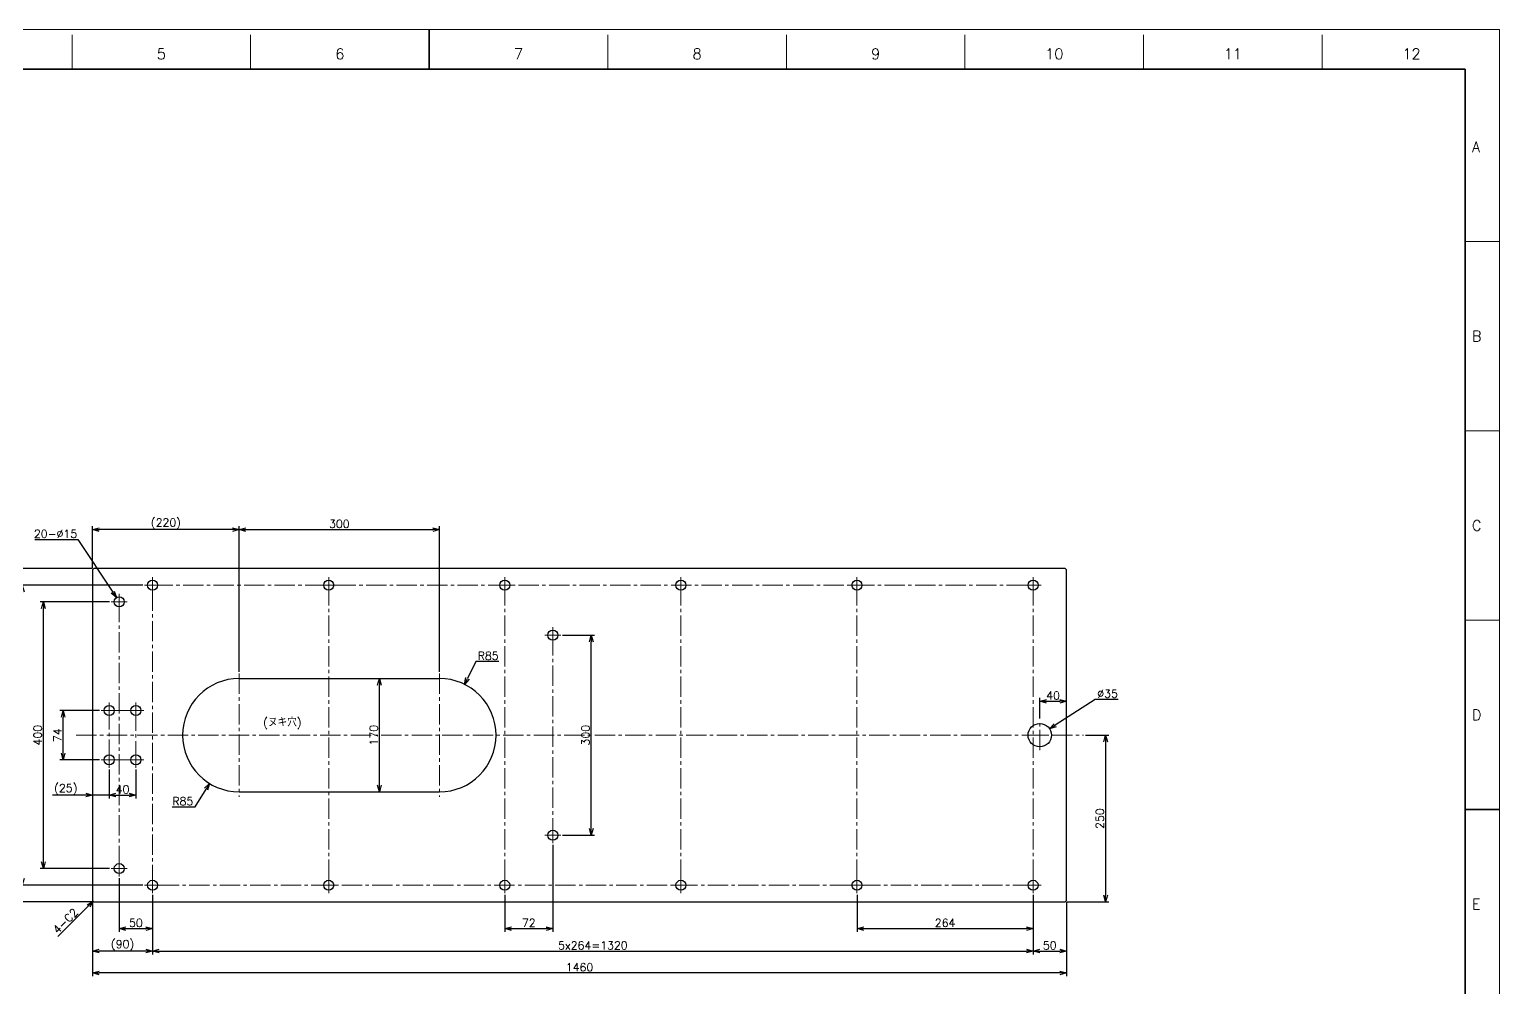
# Model space of a CAD drawing. Header units: millimetres. Extents: x 0 to 3313, y -19 to 2332.
# Drawn here: x 1109 to 3313, y 895 to 2332 of the extents above; entities that cross this region are included whole.
import ezdxf
from ezdxf.enums import TextEntityAlignment as Align

# ---------------------------------------------------------------- set-up
doc = ezdxf.new("R2010")
doc.units = ezdxf.units.MM
doc.header["$LTSCALE"] = 1.6
doc.header["$PDMODE"] = 99
doc.header["$PDSIZE"] = 1
doc.linetypes.add('CENTER2', pattern=[28.575, 19.05, -3.175, 3.175, -3.175])
for name, color, linetype, lineweight in [('05_CENTER', 4, 'CENTER2', 13), ('08_DIM', 3, 'Continuous', 13), ('90_FRAME', 5, 'Continuous', 35)]:
    doc.layers.add(name, color=color, linetype=linetype, lineweight=lineweight)
doc.layers.add('91_BLANK', color=5, linetype='Continuous', lineweight=0, plot=False)
doc.styles.add('KSS_TXT', font='txt.shx', dxfattribs={"bigfont": 'extfont2.shx'})
doc.dimstyles.new('KSS_DIM', dxfattribs={"dimscale": 4, "dimtxt": 3, "dimasz": 2.5, "dimexe": 1.25, "dimexo": 0.625, "dimtad": 1, "dimdsep": 46, "dimtxsty": 'KSS_TXT', "dimblk": 'OPEN30', "dimcen": 0, "dimazin": 2, "dimtfac": 0.75, "dimtmove": 0, "dimatfit": 3, "dimldrblk": 'OPEN30', "dimfxl": 1.25, "dimtolj": 1, "dimarcsym": 0})
doc.dimstyles.new('KSS_DIM$3', dxfattribs={"dimscale": 4, "dimtxt": 3, "dimasz": 2.5, "dimexe": 1.25, "dimexo": 0.625, "dimtad": 1, "dimtih": 1, "dimtoh": 1, "dimdsep": 46, "dimtxsty": 'KSS_TXT', "dimblk": 'OPEN30', "dimcen": 0, "dimazin": 2, "dimtfac": 0.75, "dimtofl": 0, "dimtmove": 0, "dimatfit": 3, "dimldrblk": 'OPEN30', "dimfxl": 1.25, "dimtolj": 1, "dimarcsym": 0})
doc.dimstyles.new('KSS_DIM$4', dxfattribs={"dimscale": 4, "dimtxt": 3, "dimasz": 2.5, "dimexe": 1.25, "dimexo": 0.625, "dimtad": 1, "dimtih": 1, "dimtoh": 1, "dimdsep": 46, "dimtxsty": 'KSS_TXT', "dimblk": 'OPEN30', "dimcen": 0, "dimse1": 1, "dimazin": 2, "dimtfac": 0.75, "dimtofl": 0, "dimtmove": 0, "dimatfit": 3, "dimldrblk": 'OPEN30', "dimfxl": 1.25, "dimtolj": 1, "dimarcsym": 0})

# ---------------------------------------------------------------- blocks, each defined once
blk = doc.blocks.new('_Open30')
at = {"color": 0, "linetype": 'ByBlock', "lineweight": -2}
for p, q in [((-1, 0.27), (0, 0)), ((0, 0), (-1, -0.27)), ((0, 0), (-1, 0))]:
    blk.add_line(p, q, dxfattribs=at)
blk = doc.blocks.new('*D145')
at = {"layer": '08_DIM', "color": 0, "lineweight": -2, "transparency": 16777216}
for p, q in [((1213.9, 1310.2), (1154.4, 1310.2)), ((1159.4, 1246.2), (1159.4, 1300.2)), ((1213.9, 1236.2), (1154.4, 1236.2))]:
    blk.add_line(p, q, dxfattribs=at)
at = {"layer": 'Defpoints', "color": 0, "transparency": 16777216}
for p in [(1159.4, 1310.2), (1216.4, 1310.2), (1216.4, 1236.2)]:
    blk.add_point(p, dxfattribs=at)
at = {"layer": '08_DIM', "color": 0, "lineweight": -2, "transparency": 16777216, "xscale": 10, "yscale": 10, "zscale": 10}
for p, rotation in [((1159.4, 1310.2), 90), ((1159.4, 1236.2), 270)]:
    blk.add_blockref('_Open30', p, dxfattribs=dict(at, rotation=rotation))
at = {"layer": '08_DIM', "color": 0, "transparency": 16777216, "insert": (1150.9, 1273.2), "char_height": 12, "attachment_point": 5, "rotation": 90, "style": 'KSS_TXT'}
blk.add_mtext('\\A1;74', dxfattribs=at)
blk = doc.blocks.new('*D146')
at = {"layer": '08_DIM', "color": 0, "lineweight": -2, "transparency": 16777216}
for p, q in [((1228.9, 1473.2), (1124.7, 1473.2)), ((1129.7, 1083.2), (1129.7, 1463.2)), ((1228.9, 1073.2), (1124.7, 1073.2))]:
    blk.add_line(p, q, dxfattribs=at)
at = {"layer": 'Defpoints', "color": 0, "transparency": 16777216}
for p in [(1129.7, 1473.2), (1231.4, 1473.2), (1231.4, 1073.2)]:
    blk.add_point(p, dxfattribs=at)
at = {"layer": '08_DIM', "color": 0, "lineweight": -2, "transparency": 16777216, "xscale": 10, "yscale": 10, "zscale": 10}
for p, rotation in [((1129.7, 1473.2), 90), ((1129.7, 1073.2), 270)]:
    blk.add_blockref('_Open30', p, dxfattribs=dict(at, rotation=rotation))
at = {"layer": '08_DIM', "color": 0, "transparency": 16777216, "insert": (1121.2, 1273.2), "char_height": 12, "attachment_point": 5, "rotation": 90, "style": 'KSS_TXT'}
blk.add_mtext('\\A1;400', dxfattribs=at)
blk = doc.blocks.new('*D147')
at = {"layer": '08_DIM', "color": 0, "lineweight": -2, "transparency": 16777216}
for p, q in [((1278.9, 1498.2), (1093.1, 1498.2)), ((1098.1, 1488.2), (1098.1, 1058.2)), ((1278.9, 1048.2), (1093.1, 1048.2))]:
    blk.add_line(p, q, dxfattribs=at)
at = {"layer": 'Defpoints', "color": 0, "transparency": 16777216}
for p in [(1281.4, 1498.2), (1098.1, 1048.2), (1281.4, 1048.2)]:
    blk.add_point(p, dxfattribs=at)
at = {"layer": '08_DIM', "color": 0, "lineweight": -2, "transparency": 16777216, "xscale": 10, "yscale": 10, "zscale": 10}
for p, rotation in [((1098.1, 1498.2), 90), ((1098.1, 1048.2), 270)]:
    blk.add_blockref('_Open30', p, dxfattribs=dict(at, rotation=rotation))
at = {"layer": '08_DIM', "color": 0, "transparency": 16777216, "insert": (1089.6, 1273.2), "char_height": 12, "attachment_point": 5, "rotation": 90, "style": 'KSS_TXT'}
blk.add_mtext('\\A1;450', dxfattribs=at)
blk = doc.blocks.new('*D148')
at = {"layer": '08_DIM', "color": 0, "lineweight": -2, "transparency": 16777216}
for p, q in [((1203, 1523.2), (1060.7, 1523.2)), ((1065.7, 1033.2), (1065.7, 1513.2)), ((1203, 1023.2), (1060.7, 1023.2))]:
    blk.add_line(p, q, dxfattribs=at)
at = {"layer": 'Defpoints', "color": 0, "transparency": 16777216}
for p in [(1065.7, 1523.2), (1205.5, 1523.2), (1205.5, 1023.2)]:
    blk.add_point(p, dxfattribs=at)
at = {"layer": '08_DIM', "color": 0, "lineweight": -2, "transparency": 16777216, "xscale": 10, "yscale": 10, "zscale": 10}
for p, rotation in [((1065.7, 1523.2), 90), ((1065.7, 1023.2), 270)]:
    blk.add_blockref('_Open30', p, dxfattribs=dict(at, rotation=rotation))
at = {"layer": '08_DIM', "color": 0, "transparency": 16777216, "insert": (1057.2, 1273.2), "char_height": 12, "attachment_point": 5, "rotation": 90, "style": 'KSS_TXT'}
blk.add_mtext('\\A1;500', dxfattribs=at)
blk = doc.blocks.new('*D149')
at = {"layer": '08_DIM', "color": 0, "lineweight": -2, "transparency": 16777216}
for p, q in [((1626.2, 1358.2), (1638.5, 1358.2)), ((1633.5, 1198.2), (1633.5, 1348.2)), ((1626.2, 1188.2), (1638.5, 1188.2))]:
    blk.add_line(p, q, dxfattribs=at)
at = {"layer": 'Defpoints', "color": 0, "transparency": 16777216}
for p in [(1623.7, 1358.2), (1633.5, 1358.2), (1623.7, 1188.2)]:
    blk.add_point(p, dxfattribs=at)
at = {"layer": '08_DIM', "color": 0, "lineweight": -2, "transparency": 16777216, "xscale": 10, "yscale": 10, "zscale": 10}
for p, rotation in [((1633.5, 1358.2), 90), ((1633.5, 1188.2), 270)]:
    blk.add_blockref('_Open30', p, dxfattribs=dict(at, rotation=rotation))
at = {"layer": '08_DIM', "color": 0, "transparency": 16777216, "insert": (1625, 1273.2), "char_height": 12, "attachment_point": 5, "rotation": 90, "style": 'KSS_TXT'}
blk.add_mtext('\\A1;170', dxfattribs=at)
blk = doc.blocks.new('*D150')
at = {"layer": '08_DIM', "color": 0, "lineweight": -2, "transparency": 16777216}
for p, q in [((1423.5, 1368.1), (1423.5, 1586.6)), ((1433.5, 1581.6), (1713.5, 1581.6)), ((1723.5, 1368.1), (1723.5, 1586.6))]:
    blk.add_line(p, q, dxfattribs=at)
at = {"layer": 'Defpoints', "color": 0, "transparency": 16777216}
for p in [(1723.5, 1581.6), (1423.5, 1365.6), (1723.5, 1365.6)]:
    blk.add_point(p, dxfattribs=at)
at = {"layer": '08_DIM', "color": 0, "lineweight": -2, "transparency": 16777216, "xscale": 10, "yscale": 10, "zscale": 10, "rotation": 180}
blk.add_blockref('_Open30', (1423.5, 1581.6), dxfattribs=at)
at = {"layer": '08_DIM', "color": 0, "lineweight": -2, "transparency": 16777216, "xscale": 10, "yscale": 10, "zscale": 10}
blk.add_blockref('_Open30', (1723.5, 1581.6), dxfattribs=at)
at = {"layer": '08_DIM', "color": 0, "transparency": 16777216, "insert": (1573.5, 1590.1), "char_height": 12, "attachment_point": 5, "style": 'KSS_TXT'}
blk.add_mtext('\\A1;300', dxfattribs=at)
blk = doc.blocks.new('*D151')
at = {"layer": '08_DIM', "color": 0, "lineweight": -2, "transparency": 16777216}
for p, q in [((1203.5, 1523.7), (1203.5, 1586.6)), ((1413.5, 1581.6), (1213.5, 1581.6)), ((1423.5, 1368.1), (1423.5, 1586.6))]:
    blk.add_line(p, q, dxfattribs=at)
at = {"layer": 'Defpoints', "color": 0, "transparency": 16777216}
for p in [(1203.5, 1581.6), (1203.5, 1521.2), (1423.5, 1365.6)]:
    blk.add_point(p, dxfattribs=at)
at = {"layer": '08_DIM', "color": 0, "lineweight": -2, "transparency": 16777216, "xscale": 10, "yscale": 10, "zscale": 10, "rotation": 180}
blk.add_blockref('_Open30', (1203.5, 1581.6), dxfattribs=at)
at = {"layer": '08_DIM', "color": 0, "lineweight": -2, "transparency": 16777216, "xscale": 10, "yscale": 10, "zscale": 10}
blk.add_blockref('_Open30', (1423.5, 1581.6), dxfattribs=at)
at = {"layer": '08_DIM', "color": 0, "transparency": 16777216, "insert": (1313.5, 1590.1), "char_height": 12, "attachment_point": 5, "style": 'KSS_TXT'}
blk.add_mtext('\\A1;(220)', dxfattribs=at)
blk = doc.blocks.new('*D152')
at = {"layer": '08_DIM', "color": 0, "lineweight": -2, "transparency": 16777216}
for p, q in [((1228.5, 1221.7), (1228.5, 1178.4)), ((1268.5, 1221.7), (1268.5, 1178.4)), ((1238.5, 1183.4), (1258.5, 1183.4))]:
    blk.add_line(p, q, dxfattribs=at)
at = {"layer": 'Defpoints', "color": 0, "transparency": 16777216}
for p in [(1228.5, 1224.2), (1268.5, 1224.2), (1268.5, 1183.4)]:
    blk.add_point(p, dxfattribs=at)
at = {"layer": '08_DIM', "color": 0, "lineweight": -2, "transparency": 16777216, "xscale": 10, "yscale": 10, "zscale": 10, "rotation": 180}
blk.add_blockref('_Open30', (1228.5, 1183.4), dxfattribs=at)
at = {"layer": '08_DIM', "color": 0, "lineweight": -2, "transparency": 16777216, "xscale": 10, "yscale": 10, "zscale": 10}
blk.add_blockref('_Open30', (1268.5, 1183.4), dxfattribs=at)
at = {"layer": '08_DIM', "color": 0, "transparency": 16777216, "insert": (1248.5, 1191.9), "char_height": 12, "attachment_point": 5, "style": 'KSS_TXT'}
blk.add_mtext('\\A1;40', dxfattribs=at)
blk = doc.blocks.new('*D153')
at = {"layer": '08_DIM', "color": 0, "lineweight": -2, "transparency": 16777216}
for p, q in [((1203.5, 1221.7), (1203.5, 1178.4)), ((1228.5, 1221.7), (1228.5, 1178.4)), ((1193.5, 1183.4), (1143.4, 1183.4)), ((1228.5, 1183.4), (1203.5, 1183.4)), ((1238.5, 1183.4), (1248.5, 1183.4))]:
    blk.add_line(p, q, dxfattribs=at)
at = {"layer": 'Defpoints', "color": 0, "transparency": 16777216}
for p in [(1203.5, 1224.2), (1228.5, 1224.2), (1203.5, 1183.4)]:
    blk.add_point(p, dxfattribs=at)
at = {"layer": '08_DIM', "color": 0, "lineweight": -2, "transparency": 16777216, "xscale": 10, "yscale": 10, "zscale": 10}
blk.add_blockref('_Open30', (1203.5, 1183.4), dxfattribs=at)
at = {"layer": '08_DIM', "color": 0, "lineweight": -2, "transparency": 16777216, "xscale": 10, "yscale": 10, "zscale": 10, "rotation": 180}
blk.add_blockref('_Open30', (1228.5, 1183.4), dxfattribs=at)
at = {"layer": '08_DIM', "color": 0, "transparency": 16777216, "insert": (1163.4, 1191.9), "char_height": 12, "attachment_point": 5, "style": 'KSS_TXT'}
blk.add_mtext('\\A1;(25)', dxfattribs=at)
blk = doc.blocks.new('*D154')
at = {"layer": '08_DIM', "color": 0, "lineweight": -2, "transparency": 16777216}
for p, q in [((1243.5, 1058.7), (1243.5, 978.3)), ((1293.5, 1033.7), (1293.5, 978.3)), ((1253.5, 983.3), (1283.5, 983.3))]:
    blk.add_line(p, q, dxfattribs=at)
at = {"layer": 'Defpoints', "color": 0, "transparency": 16777216}
for p in [(1243.5, 1061.2), (1293.5, 1036.2), (1293.5, 983.3)]:
    blk.add_point(p, dxfattribs=at)
at = {"layer": '08_DIM', "color": 0, "lineweight": -2, "transparency": 16777216, "xscale": 10, "yscale": 10, "zscale": 10, "rotation": 180}
blk.add_blockref('_Open30', (1243.5, 983.3), dxfattribs=at)
at = {"layer": '08_DIM', "color": 0, "lineweight": -2, "transparency": 16777216, "xscale": 10, "yscale": 10, "zscale": 10}
blk.add_blockref('_Open30', (1293.5, 983.3), dxfattribs=at)
at = {"layer": '08_DIM', "color": 0, "transparency": 16777216, "insert": (1268.5, 991.8), "char_height": 12, "attachment_point": 5, "style": 'KSS_TXT'}
blk.add_mtext('\\A1;50', dxfattribs=at)
blk = doc.blocks.new('*D155')
at = {"layer": '08_DIM', "color": 0, "lineweight": -2, "transparency": 16777216}
for p, q in [((1203.5, 1022.7), (1203.5, 944.5)), ((1293.5, 1033.7), (1293.5, 944.5)), ((1283.5, 949.5), (1213.5, 949.5))]:
    blk.add_line(p, q, dxfattribs=at)
at = {"layer": 'Defpoints', "color": 0, "transparency": 16777216}
for p in [(1293.5, 1036.2), (1203.5, 1025.2), (1203.5, 949.5)]:
    blk.add_point(p, dxfattribs=at)
at = {"layer": '08_DIM', "color": 0, "lineweight": -2, "transparency": 16777216, "xscale": 10, "yscale": 10, "zscale": 10, "rotation": 180}
blk.add_blockref('_Open30', (1203.5, 949.5), dxfattribs=at)
at = {"layer": '08_DIM', "color": 0, "lineweight": -2, "transparency": 16777216, "xscale": 10, "yscale": 10, "zscale": 10}
blk.add_blockref('_Open30', (1293.5, 949.5), dxfattribs=at)
at = {"layer": '08_DIM', "color": 0, "transparency": 16777216, "insert": (1248.5, 958), "char_height": 12, "attachment_point": 5, "style": 'KSS_TXT'}
blk.add_mtext('\\A1;(90)', dxfattribs=at)
blk = doc.blocks.new('*D156')
at = {"layer": '08_DIM', "color": 0, "lineweight": -2, "transparency": 16777216}
for p, q in [((1293.5, 1031.2), (1293.5, 944.5)), ((2613.5, 1033.7), (2613.5, 944.5)), ((1303.5, 949.5), (2603.5, 949.5))]:
    blk.add_line(p, q, dxfattribs=at)
at = {"layer": 'Defpoints', "color": 0, "transparency": 16777216}
for p in [(2613.5, 1036.2), (1293.5, 1033.7), (2613.5, 949.5)]:
    blk.add_point(p, dxfattribs=at)
at = {"layer": '08_DIM', "color": 0, "lineweight": -2, "transparency": 16777216, "xscale": 10, "yscale": 10, "zscale": 10, "rotation": 180}
blk.add_blockref('_Open30', (1293.5, 949.5), dxfattribs=at)
at = {"layer": '08_DIM', "color": 0, "lineweight": -2, "transparency": 16777216, "xscale": 10, "yscale": 10, "zscale": 10}
blk.add_blockref('_Open30', (2613.5, 949.5), dxfattribs=at)
at = {"layer": '08_DIM', "color": 0, "transparency": 16777216, "insert": (1953.5, 958), "char_height": 12, "attachment_point": 5, "style": 'KSS_TXT'}
blk.add_mtext('\\A1;5x264=1320', dxfattribs=at)
blk = doc.blocks.new('*D157')
at = {"layer": '08_DIM', "color": 0, "lineweight": -2, "transparency": 16777216}
for p, q in [((2349.5, 1033.7), (2349.5, 978.3)), ((2613.5, 1033.7), (2613.5, 978.3)), ((2359.5, 983.3), (2603.5, 983.3))]:
    blk.add_line(p, q, dxfattribs=at)
at = {"layer": 'Defpoints', "color": 0, "transparency": 16777216}
for p in [(2349.5, 1036.2), (2613.5, 1036.2), (2613.5, 983.3)]:
    blk.add_point(p, dxfattribs=at)
at = {"layer": '08_DIM', "color": 0, "lineweight": -2, "transparency": 16777216, "xscale": 10, "yscale": 10, "zscale": 10, "rotation": 180}
blk.add_blockref('_Open30', (2349.5, 983.3), dxfattribs=at)
at = {"layer": '08_DIM', "color": 0, "lineweight": -2, "transparency": 16777216, "xscale": 10, "yscale": 10, "zscale": 10}
blk.add_blockref('_Open30', (2613.5, 983.3), dxfattribs=at)
at = {"layer": '08_DIM', "color": 0, "transparency": 16777216, "insert": (2481.5, 991.8), "char_height": 12, "attachment_point": 5, "style": 'KSS_TXT'}
blk.add_mtext('\\A1;264', dxfattribs=at)
blk = doc.blocks.new('*D158')
at = {"layer": '08_DIM', "color": 0, "lineweight": -2, "transparency": 16777216}
for p, q in [((2613.5, 1033.7), (2613.5, 944.5)), ((2663.5, 1022.7), (2663.5, 944.5)), ((2623.5, 949.5), (2653.5, 949.5))]:
    blk.add_line(p, q, dxfattribs=at)
at = {"layer": 'Defpoints', "color": 0, "transparency": 16777216}
for p in [(2613.5, 1036.2), (2663.5, 1025.2), (2663.5, 949.5)]:
    blk.add_point(p, dxfattribs=at)
at = {"layer": '08_DIM', "color": 0, "lineweight": -2, "transparency": 16777216, "xscale": 10, "yscale": 10, "zscale": 10, "rotation": 180}
blk.add_blockref('_Open30', (2613.5, 949.5), dxfattribs=at)
at = {"layer": '08_DIM', "color": 0, "lineweight": -2, "transparency": 16777216, "xscale": 10, "yscale": 10, "zscale": 10}
blk.add_blockref('_Open30', (2663.5, 949.5), dxfattribs=at)
at = {"layer": '08_DIM', "color": 0, "transparency": 16777216, "insert": (2638.5, 958), "char_height": 12, "attachment_point": 5, "style": 'KSS_TXT'}
blk.add_mtext('\\A1;50', dxfattribs=at)
blk = doc.blocks.new('*D159')
at = {"layer": '08_DIM', "color": 0, "lineweight": -2, "transparency": 16777216}
for p, q in [((1203.5, 1022.7), (1203.5, 911.7)), ((2663.5, 1022.7), (2663.5, 911.7)), ((2653.5, 916.7), (1213.5, 916.7))]:
    blk.add_line(p, q, dxfattribs=at)
at = {"layer": 'Defpoints', "color": 0, "transparency": 16777216}
for p in [(1203.5, 1025.2), (2663.5, 1025.2), (1203.5, 916.7)]:
    blk.add_point(p, dxfattribs=at)
at = {"layer": '08_DIM', "color": 0, "lineweight": -2, "transparency": 16777216, "xscale": 10, "yscale": 10, "zscale": 10, "rotation": 180}
blk.add_blockref('_Open30', (1203.5, 916.7), dxfattribs=at)
at = {"layer": '08_DIM', "color": 0, "lineweight": -2, "transparency": 16777216, "xscale": 10, "yscale": 10, "zscale": 10}
blk.add_blockref('_Open30', (2663.5, 916.7), dxfattribs=at)
at = {"layer": '08_DIM', "color": 0, "transparency": 16777216, "insert": (1933.5, 925.2), "char_height": 12, "attachment_point": 5, "style": 'KSS_TXT'}
blk.add_mtext('\\A1;1460', dxfattribs=at)
blk = doc.blocks.new('*D160')
at = {"layer": '08_DIM', "color": 0, "lineweight": -2, "transparency": 16777216}
for p, q in [((2691.8, 1273.2), (2727.2, 1273.2)), ((2722.2, 1263.2), (2722.2, 1033.2)), ((2664, 1023.2), (2727.2, 1023.2))]:
    blk.add_line(p, q, dxfattribs=at)
at = {"layer": 'Defpoints', "color": 0, "transparency": 16777216}
for p in [(2689.3, 1273.2), (2661.5, 1023.2), (2722.2, 1023.2)]:
    blk.add_point(p, dxfattribs=at)
at = {"layer": '08_DIM', "color": 0, "lineweight": -2, "transparency": 16777216, "xscale": 10, "yscale": 10, "zscale": 10}
for p, rotation in [((2722.2, 1273.2), 90), ((2722.2, 1023.2), 270)]:
    blk.add_blockref('_Open30', p, dxfattribs=dict(at, rotation=rotation))
at = {"layer": '08_DIM', "color": 0, "transparency": 16777216, "insert": (2713.6, 1148.2), "char_height": 12, "attachment_point": 5, "rotation": 90, "style": 'KSS_TXT'}
blk.add_mtext('\\A1;250', dxfattribs=at)
blk = doc.blocks.new('*D161')
at = {"layer": '08_DIM', "color": 0, "lineweight": -2, "transparency": 16777216}
for p, q in [((2623.5, 1298.3), (2623.5, 1329.1)), ((2633.5, 1324.1), (2653.5, 1324.1)), ((2663.5, 1298.1), (2663.5, 1329.1))]:
    blk.add_line(p, q, dxfattribs=at)
at = {"layer": 'Defpoints', "color": 0, "transparency": 16777216}
for p in [(2663.5, 1324.1), (2623.5, 1295.8), (2663.5, 1295.6)]:
    blk.add_point(p, dxfattribs=at)
at = {"layer": '08_DIM', "color": 0, "lineweight": -2, "transparency": 16777216, "xscale": 10, "yscale": 10, "zscale": 10, "rotation": 180}
blk.add_blockref('_Open30', (2623.5, 1324.1), dxfattribs=at)
at = {"layer": '08_DIM', "color": 0, "lineweight": -2, "transparency": 16777216, "xscale": 10, "yscale": 10, "zscale": 10}
blk.add_blockref('_Open30', (2663.5, 1324.1), dxfattribs=at)
at = {"layer": '08_DIM', "color": 0, "transparency": 16777216, "insert": (2643.5, 1332.6), "char_height": 12, "attachment_point": 5, "style": 'KSS_TXT'}
blk.add_mtext('\\A1;40', dxfattribs=at)
blk = doc.blocks.new('*D162')
at = {"layer": '08_DIM', "color": 0, "lineweight": -2, "transparency": 16777216}
for p, q in [((1908, 1423.2), (1956.1, 1423.2)), ((1951.1, 1133.2), (1951.1, 1413.2)), ((1908, 1123.2), (1956.1, 1123.2))]:
    blk.add_line(p, q, dxfattribs=at)
at = {"layer": 'Defpoints', "color": 0, "transparency": 16777216}
for p in [(1905.5, 1423.2), (1951.1, 1423.2), (1905.5, 1123.2)]:
    blk.add_point(p, dxfattribs=at)
at = {"layer": '08_DIM', "color": 0, "lineweight": -2, "transparency": 16777216, "xscale": 10, "yscale": 10, "zscale": 10}
for p, rotation in [((1951.1, 1423.2), 90), ((1951.1, 1123.2), 270)]:
    blk.add_blockref('_Open30', p, dxfattribs=dict(at, rotation=rotation))
at = {"layer": '08_DIM', "color": 0, "transparency": 16777216, "insert": (1942.6, 1273.2), "char_height": 12, "attachment_point": 5, "rotation": 90, "style": 'KSS_TXT'}
blk.add_mtext('\\A1;300', dxfattribs=at)
blk = doc.blocks.new('*D163')
at = {"layer": '08_DIM', "color": 0, "lineweight": -2, "transparency": 16777216}
for p, q in [((1893.5, 1108.7), (1893.5, 978.3)), ((1821.5, 1033.7), (1821.5, 978.3)), ((1831.5, 983.3), (1883.5, 983.3))]:
    blk.add_line(p, q, dxfattribs=at)
at = {"layer": 'Defpoints', "color": 0, "transparency": 16777216}
for p in [(1893.5, 1111.2), (1821.5, 1036.2), (1893.5, 983.3)]:
    blk.add_point(p, dxfattribs=at)
at = {"layer": '08_DIM', "color": 0, "lineweight": -2, "transparency": 16777216, "xscale": 10, "yscale": 10, "zscale": 10, "rotation": 180}
blk.add_blockref('_Open30', (1821.5, 983.3), dxfattribs=at)
at = {"layer": '08_DIM', "color": 0, "lineweight": -2, "transparency": 16777216, "xscale": 10, "yscale": 10, "zscale": 10}
blk.add_blockref('_Open30', (1893.5, 983.3), dxfattribs=at)
at = {"layer": '08_DIM', "color": 0, "transparency": 16777216, "insert": (1857.5, 991.8), "char_height": 12, "attachment_point": 5, "style": 'KSS_TXT'}
blk.add_mtext('\\A1;72', dxfattribs=at)
blk = doc.blocks.new('*D164')
at = {"layer": '08_DIM', "color": 0, "lineweight": -2, "transparency": 16777216}
for p, q in [((1117, 1566.7), (1181.5, 1566.7)), ((1181.5, 1566.7), (1233.8, 1487.8))]:
    blk.add_line(p, q, dxfattribs=at)
at = {"layer": 'Defpoints', "color": 0, "transparency": 16777216}
for p in [(1239.3, 1479.5), (1247.6, 1467)]:
    blk.add_point(p, dxfattribs=at)
at = {"layer": '08_DIM', "color": 0, "lineweight": -2, "transparency": 16777216, "xscale": 10, "yscale": 10, "zscale": 10, "rotation": 303.5589640118383}
blk.add_blockref('_Open30', (1239.3, 1479.5), dxfattribs=at)
at = {"layer": '08_DIM', "color": 0, "transparency": 16777216, "insert": (1148, 1575.2), "char_height": 12, "attachment_point": 5, "style": 'KSS_TXT'}
blk.add_mtext('\\A1;20-\\A1;%%C15', dxfattribs=at)
blk = doc.blocks.new('*D165')
at = {"layer": '08_DIM', "color": 0, "lineweight": -2, "transparency": 16777216}
blk.add_line((1197.4, 1017.2), (1151.5, 971.3), dxfattribs=at)
at = {"layer": 'Defpoints', "color": 0, "transparency": 16777216}
for p in [(1204.5, 1024.2), (1133.2, 953), (1133.2, 953)]:
    blk.add_point(p, dxfattribs=at)
at = {"layer": '08_DIM', "color": 0, "lineweight": -2, "transparency": 16777216, "xscale": 10, "yscale": 10, "zscale": 10, "rotation": 45}
blk.add_blockref('_Open30', (1204.5, 1024.2), dxfattribs=at)
at = {"layer": '08_DIM', "color": 0, "transparency": 16777216, "insert": (1162.8, 994.7), "char_height": 12, "attachment_point": 5, "rotation": 45, "style": 'KSS_TXT'}
blk.add_mtext('\\A1;4-C2', dxfattribs=at)
blk = doc.blocks.new('*D166')
at = {"layer": '08_DIM', "color": 0, "lineweight": -2, "transparency": 16777216}
for p, q in [((1357.3, 1165.7), (1373.7, 1192.3)), ((1322.8, 1165.7), (1357.3, 1165.7))]:
    blk.add_line(p, q, dxfattribs=at)
at = {"layer": 'Defpoints', "color": 0, "transparency": 16777216}
for p in [(1423.5, 1273.2), (1378.9, 1200.9)]:
    blk.add_point(p, dxfattribs=at)
at = {"layer": '08_DIM', "color": 0, "lineweight": -2, "transparency": 16777216, "xscale": 10, "yscale": 10, "zscale": 10, "rotation": 58.38565949742152}
blk.add_blockref('_Open30', (1378.9, 1200.9), dxfattribs=at)
at = {"layer": '08_DIM', "color": 0, "transparency": 16777216, "insert": (1338.8, 1174.2), "char_height": 12, "attachment_point": 5, "style": 'KSS_TXT'}
blk.add_mtext('\\A1;R85', dxfattribs=at)
blk = doc.blocks.new('*D167')
at = {"layer": '08_DIM', "color": 0, "lineweight": -2, "transparency": 16777216}
for p, q in [((1778.1, 1383.8), (1765.6, 1358.4)), ((1812.6, 1383.8), (1778.1, 1383.8))]:
    blk.add_line(p, q, dxfattribs=at)
at = {"layer": 'Defpoints', "color": 0, "transparency": 16777216}
for p in [(1761.1, 1349.4), (1723.5, 1273.2)]:
    blk.add_point(p, dxfattribs=at)
at = {"layer": '08_DIM', "color": 0, "lineweight": -2, "transparency": 16777216, "xscale": 10, "yscale": 10, "zscale": 10, "rotation": 243.6839343205379}
blk.add_blockref('_Open30', (1761.1, 1349.4), dxfattribs=at)
at = {"layer": '08_DIM', "color": 0, "transparency": 16777216, "insert": (1796.6, 1392.3), "char_height": 12, "attachment_point": 5, "style": 'KSS_TXT'}
blk.add_mtext('\\A1;R85', dxfattribs=at)
blk = doc.blocks.new('*D169')
at = {"layer": '08_DIM', "color": 0, "lineweight": -2, "transparency": 16777216}
for p, q in [((2706.6, 1327), (2646.6, 1288.2)), ((2741.1, 1327), (2706.6, 1327))]:
    blk.add_line(p, q, dxfattribs=at)
at = {"layer": 'Defpoints', "color": 0, "transparency": 16777216}
for p in [(2638.2, 1282.7), (2608.8, 1263.8)]:
    blk.add_point(p, dxfattribs=at)
at = {"layer": '08_DIM', "color": 0, "lineweight": -2, "transparency": 16777216, "xscale": 10, "yscale": 10, "zscale": 10, "rotation": 212.8731706629982}
blk.add_blockref('_Open30', (2638.2, 1282.7), dxfattribs=at)
at = {"layer": '08_DIM', "color": 0, "transparency": 16777216, "insert": (2725.1, 1335.5), "char_height": 12, "attachment_point": 5, "style": 'KSS_TXT'}
blk.add_mtext('\\A1;%%C35', dxfattribs=at)

msp = doc.modelspace()

# ---------------------------------------------------------------- linework, layer by layer
at = {"color": 0}
for p, q in [((1423.459, 1358.249), (1723.459, 1358.249)), ((1423.459, 1188.249), (1723.459, 1188.249))]:
    msp.add_line(p, q, dxfattribs=at)
msp.add_lwpolyline([(1205.459, 1023.249), (2661.459, 1023.249), (2663.459, 1025.249), (2663.459, 1521.249), (2661.459, 1523.249), (1205.459, 1523.249), (1203.459, 1521.249), (1203.459, 1025.249)], close=True, dxfattribs=at)
for centre, radius in [((1293.459, 1498.249), 7.5), ((1557.459, 1498.249), 7.5), ((1821.459, 1498.249), 7.5), ((2085.459, 1498.249), 7.5), ((2349.459, 1498.249), 7.5), ((2613.459, 1498.249), 7.5), ((1243.459, 1473.249), 7.5), ((1893.459, 1423.249), 7.5), ((1228.459, 1310.249), 7.5), ((1268.459, 1310.249), 7.5), ((2623.459, 1273.249), 17.5), ((1228.459, 1236.249), 7.5), ((1268.459, 1236.249), 7.5), ((1893.459, 1123.249), 7.5), ((1243.459, 1073.249), 7.5), ((1293.459, 1048.249), 7.5), ((1557.459, 1048.249), 7.5), ((1821.459, 1048.249), 7.5), ((2085.459, 1048.249), 7.5), ((2349.459, 1048.249), 7.5), ((2613.459, 1048.249), 7.5)]:
    msp.add_circle(centre, radius, dxfattribs=at)
for centre, start, end in [((1423.459, 1273.249), 90, 270), ((1723.459, 1273.249), 270, 90)]:
    msp.add_arc(centre, 85, start, end, dxfattribs=at)
at = {"layer": '05_CENTER'}
for p, q in [((1293.459, 1486.204), (1293.459, 1510.294)), ((1557.459, 1486.204), (1557.459, 1510.294)), ((1821.459, 1486.204), (1821.459, 1510.294)), ((2085.459, 1486.204), (2085.459, 1510.294)), ((2349.459, 1486.204), (2349.459, 1510.294)), ((2613.459, 1486.204), (2613.459, 1510.294)), ((1243.459, 1461.204), (1243.459, 1485.294)), ((1305.504, 1498.249), (1281.414, 1498.249)), ((1569.504, 1498.249), (1545.414, 1498.249)), ((1557.459, 1498.249), (1557.459, 1048.249)), ((1833.504, 1498.249), (1809.414, 1498.249)), ((1821.459, 1498.249), (1821.459, 1048.249)), ((2097.504, 1498.249), (2073.414, 1498.249)), ((2085.459, 1498.249), (2085.459, 1048.249)), ((2361.504, 1498.249), (2337.414, 1498.249)), ((2349.459, 1498.249), (2349.459, 1048.249)), ((2625.504, 1498.249), (2601.414, 1498.249)), ((1255.504, 1473.249), (1231.414, 1473.249)), ((1243.459, 1473.249), (1243.459, 1073.249)), ((1893.459, 1411.204), (1893.459, 1435.294)), ((1905.504, 1423.249), (1881.414, 1423.249)), ((1893.459, 1423.249), (1893.459, 1123.249)), ((1423.459, 1365.592), (1423.459, 1180.906)), ((1723.459, 1365.592), (1723.459, 1180.906)), ((1240.504, 1310.249), (1216.414, 1310.249)), ((1228.459, 1298.204), (1228.459, 1322.294)), ((1280.504, 1310.249), (1256.414, 1310.249)), ((1268.459, 1298.204), (1268.459, 1322.294)), ((2623.459, 1250.69), (2623.459, 1295.807)), ((1179.016, 1273.249), (2689.265, 1273.249)), ((2635.504, 1273.249), (2611.414, 1273.249)), ((1240.504, 1236.249), (1216.414, 1236.249)), ((1228.459, 1224.204), (1228.459, 1248.294)), ((1280.504, 1236.249), (1256.414, 1236.249)), ((1268.459, 1224.204), (1268.459, 1248.294)), ((1893.459, 1135.294), (1893.459, 1111.204)), ((1905.504, 1123.249), (1881.414, 1123.249)), ((1243.459, 1061.204), (1243.459, 1085.294)), ((1255.504, 1073.249), (1231.414, 1073.249)), ((1293.459, 1060.294), (1293.459, 1036.204)), ((1557.459, 1060.294), (1557.459, 1036.204)), ((1821.459, 1060.294), (1821.459, 1036.204)), ((2085.459, 1060.294), (2085.459, 1036.204)), ((2349.459, 1060.294), (2349.459, 1036.204)), ((2613.459, 1060.294), (2613.459, 1036.204)), ((1305.504, 1048.249), (1281.414, 1048.249)), ((1569.504, 1048.249), (1545.414, 1048.249)), ((1833.504, 1048.249), (1809.414, 1048.249)), ((2097.504, 1048.249), (2073.414, 1048.249)), ((2361.504, 1048.249), (2337.414, 1048.249)), ((2625.504, 1048.249), (2601.414, 1048.249))]:
    msp.add_line(p, q, dxfattribs=at)
for points in [[(1293.459, 1498.249), (2613.459, 1498.249), (2613.459, 1048.249), (1293.459, 1048.249)], [(1228.459, 1310.249), (1268.459, 1310.249), (1268.459, 1236.249), (1228.459, 1236.249)]]:
    msp.add_lwpolyline(points, close=True, dxfattribs=at)
at = {"layer": '90_FRAME', "color": 4, "lineweight": 13}
for p, q in [((1172.702, 2271.831), (1172.702, 2323.679)), ((1440.436, 2271.831), (1440.436, 2323.679)), ((1975.903, 2271.831), (1975.903, 2323.679)), ((2243.637, 2271.831), (2243.637, 2323.679)), ((2511.371, 2271.831), (2511.371, 2323.679)), ((2779.104, 2271.831), (2779.104, 2323.679)), ((3046.838, 2271.831), (3046.838, 2323.679)), ((3312.803, 2013.69), (3260.956, 2013.69)), ((3312.803, 1729.701), (3260.956, 1729.701)), ((3312.803, 1445.713), (3260.956, 1445.713))]:
    msp.add_line(p, q, dxfattribs=at)
at = {"layer": '90_FRAME'}
for p, q in [((1708.17, 2331.679), (1708.17, 2271.831)), ((3312.803, 1161.724), (3260.956, 1161.724))]:
    msp.add_line(p, q, dxfattribs=at)
msp.add_lwpolyline([(155.384, 51.616), (3260.956, 51.616), (3260.956, 2271.831), (155.384, 2271.831)], close=True, dxfattribs=at)
at = {"layer": '91_BLANK'}
msp.add_lwpolyline([(0, 0), (3312.803, 0), (3312.803, 2331.679), (0, 2331.679)], close=True, dxfattribs=at)

# ---------------------------------------------------------------- texts
at = {"layer": '08_DIM', "style": 'KSS_TXT'}
msp.add_text('(ヌキ穴)', height=12, dxfattribs=at).set_placement((1459.326, 1286.365))
at = {"layer": '90_FRAME', "color": 0, "lineweight": 13, "style": 'KSS_TXT'}
for s, p in [('5', (1306.569, 2282.158)), ('6', (1574.303, 2282.158)), ('7', (1842.036, 2282.158)), ('8', (2109.77, 2282.158)), ('9', (2377.504, 2282.158)), ('10', (2645.237, 2282.158)), ('11', (2912.971, 2282.158)), ('12', (3180.705, 2282.158))]:
    msp.add_text(s, height=16, dxfattribs=at).set_placement(p, align=Align.BOTTOM_CENTER)
for s, p in [('A', (3271.263, 2155.685)), ('B', (3271.263, 1871.696)), ('C', (3271.263, 1587.707)), ('D', (3271.263, 1303.718)), ('E', (3271.263, 1019.729))]:
    msp.add_text(s, height=16, dxfattribs=at).set_placement(p, align=Align.MIDDLE_LEFT)

# ---------------------------------------------------------------- dimensions: what is measured, and where the dimension line sits
at = {"layer": '08_DIM'}
for base, p1, p2, text, picture, middle in [((1203.459, 1581.647), (1423.459, 1365.592), (1203.459, 1521.249), '(<>)', '*D151', (1313.459, 1590.147)), ((1203.459, 1183.42), (1228.459, 1224.204), (1203.459, 1224.204), '(<>)', '*D153', (1163.418, 1191.928)), ((1203.459, 949.472), (1293.459, 1036.204), (1203.459, 1025.249), '(<>)', '*D155', (1248.459, 957.972)), ((2613.459, 949.472), (1293.459, 1033.704), (2613.459, 1036.204), '5x264=<>', '*D156', (1953.459, 957.98))]:
    dim = msp.add_linear_dim(base=base, p1=p1, p2=p2, text=text, dimstyle='KSS_DIM', dxfattribs=at)
    dim.commit()
    dim.dimension.update_dxf_attribs({"geometry": picture, "text_midpoint": middle})
for base, p1, p2, picture, middle in [((1723.459, 1581.647), (1423.459, 1365.592), (1723.459, 1365.592), '*D150', (1573.459, 1590.147)), ((2663.459, 1324.057), (2623.459, 1295.807), (2663.459, 1295.635), '*D161', (2643.459, 1332.557)), ((1268.459, 1183.42), (1228.459, 1224.204), (1268.459, 1224.204), '*D152', (1248.459, 1191.92)), ((1893.459, 983.275), (1821.459, 1036.204), (1893.459, 1111.204), '*D163', (1857.459, 991.775)), ((1293.459, 983.275), (1243.459, 1061.204), (1293.459, 1036.204), '*D154', (1268.459, 991.783)), ((2613.459, 983.275), (2349.459, 1036.204), (2613.459, 1036.204), '*D157', (2481.459, 991.775)), ((2663.459, 949.472), (2613.459, 1036.204), (2663.459, 1025.249), '*D158', (2638.459, 957.98)), ((1203.459, 916.698), (2663.459, 1025.249), (1203.459, 1025.249), '*D159', (1933.459, 925.198))]:
    dim = msp.add_linear_dim(base=base, p1=p1, p2=p2, dimstyle='KSS_DIM', dxfattribs=at)
    dim.commit()
    dim.dimension.update_dxf_attribs({"geometry": picture, "text_midpoint": middle})
dim = msp.add_diameter_dim_2p(p1=(1247.605, 1466.999), p2=(1239.313, 1479.499), text='20-\\A1;<>', dimstyle='KSS_DIM$3', override={"dimpost": '%%C<>', "dimtxsty": 'KSS_TXT', "dimtix": 1, "dimtfill": 0, "dimtfillclr": 0}, dxfattribs=at)
dim.commit()
dim.dimension.update_dxf_attribs({"geometry": '*D164', "text_midpoint": (1147.959, 1566.712), "dimtype": 163})
for base, p1, p2, picture, middle in [((1065.699, 1523.249), (1205.459, 1023.249), (1205.459, 1523.249), '*D148', (1057.191, 1273.249)), ((1098.135, 1048.249), (1281.414, 1498.249), (1281.414, 1048.249), '*D147', (1089.626, 1273.249)), ((1129.728, 1473.249), (1231.414, 1073.249), (1231.414, 1473.249), '*D146', (1121.228, 1273.249)), ((1951.073, 1423.249), (1905.504, 1123.249), (1905.504, 1423.249), '*D162', (1942.573, 1273.249)), ((1633.49, 1358.249), (1623.711, 1188.249), (1623.711, 1358.249), '*D149', (1624.99, 1273.249)), ((1159.432, 1310.249), (1216.414, 1236.249), (1216.414, 1310.249), '*D145', (1150.932, 1273.249)), ((2722.15, 1023.249), (2689.265, 1273.249), (2661.459, 1023.249), '*D160', (2713.642, 1148.249))]:
    dim = msp.add_linear_dim(base=base, p1=p1, p2=p2, angle=90, dimstyle='KSS_DIM', dxfattribs=at)
    dim.commit()
    dim.dimension.update_dxf_attribs({"geometry": picture, "text_midpoint": middle})
for center, mpoint, picture, middle in [((1723.459, 1273.249), (1761.142, 1349.44), '*D167', (1796.634, 1383.797)), ((1423.459, 1273.249), (1378.902, 1200.863), '*D166', (1338.771, 1165.722))]:
    dim = msp.add_radius_dim(center=center, mpoint=mpoint, dimstyle='KSS_DIM$4', override={"dimpost": 'R<>'}, dxfattribs=at)
    dim.commit()
    dim.dimension.update_dxf_attribs({"geometry": picture, "text_midpoint": middle, "dimtype": 164})
dim = msp.add_diameter_dim_2p(p1=(2608.761, 1263.75), p2=(2638.157, 1282.747), dimstyle='KSS_DIM$3', override={"dimpost": '%%C<>'}, dxfattribs=at)
dim.commit()
dim.dimension.update_dxf_attribs({"geometry": '*D169', "text_midpoint": (2725.135, 1327.003), "dimtype": 163})
dim = msp.add_aligned_dim(p1=(1204.459, 1024.249), p2=(1133.249, 953.038), distance=0, text='4-C2', dimstyle='KSS_DIM', override={"dimse1": 1, "dimse2": 1, "dimsd2": 1}, dxfattribs=at)
dim.commit()
dim.dimension.update_dxf_attribs({"geometry": '*D165', "text_midpoint": (1162.844, 994.654)})

doc.saveas('drawing.dxf')
